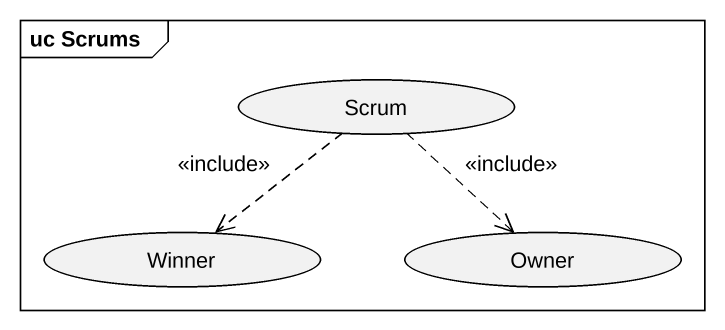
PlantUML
@startuml
mainframe uc Scrums
usecase Scrum
usecase Winner
usecase Owner
Scrum ..> Winner : <<include>>
Scrum ..> Owner : <<include>>
@enduml
